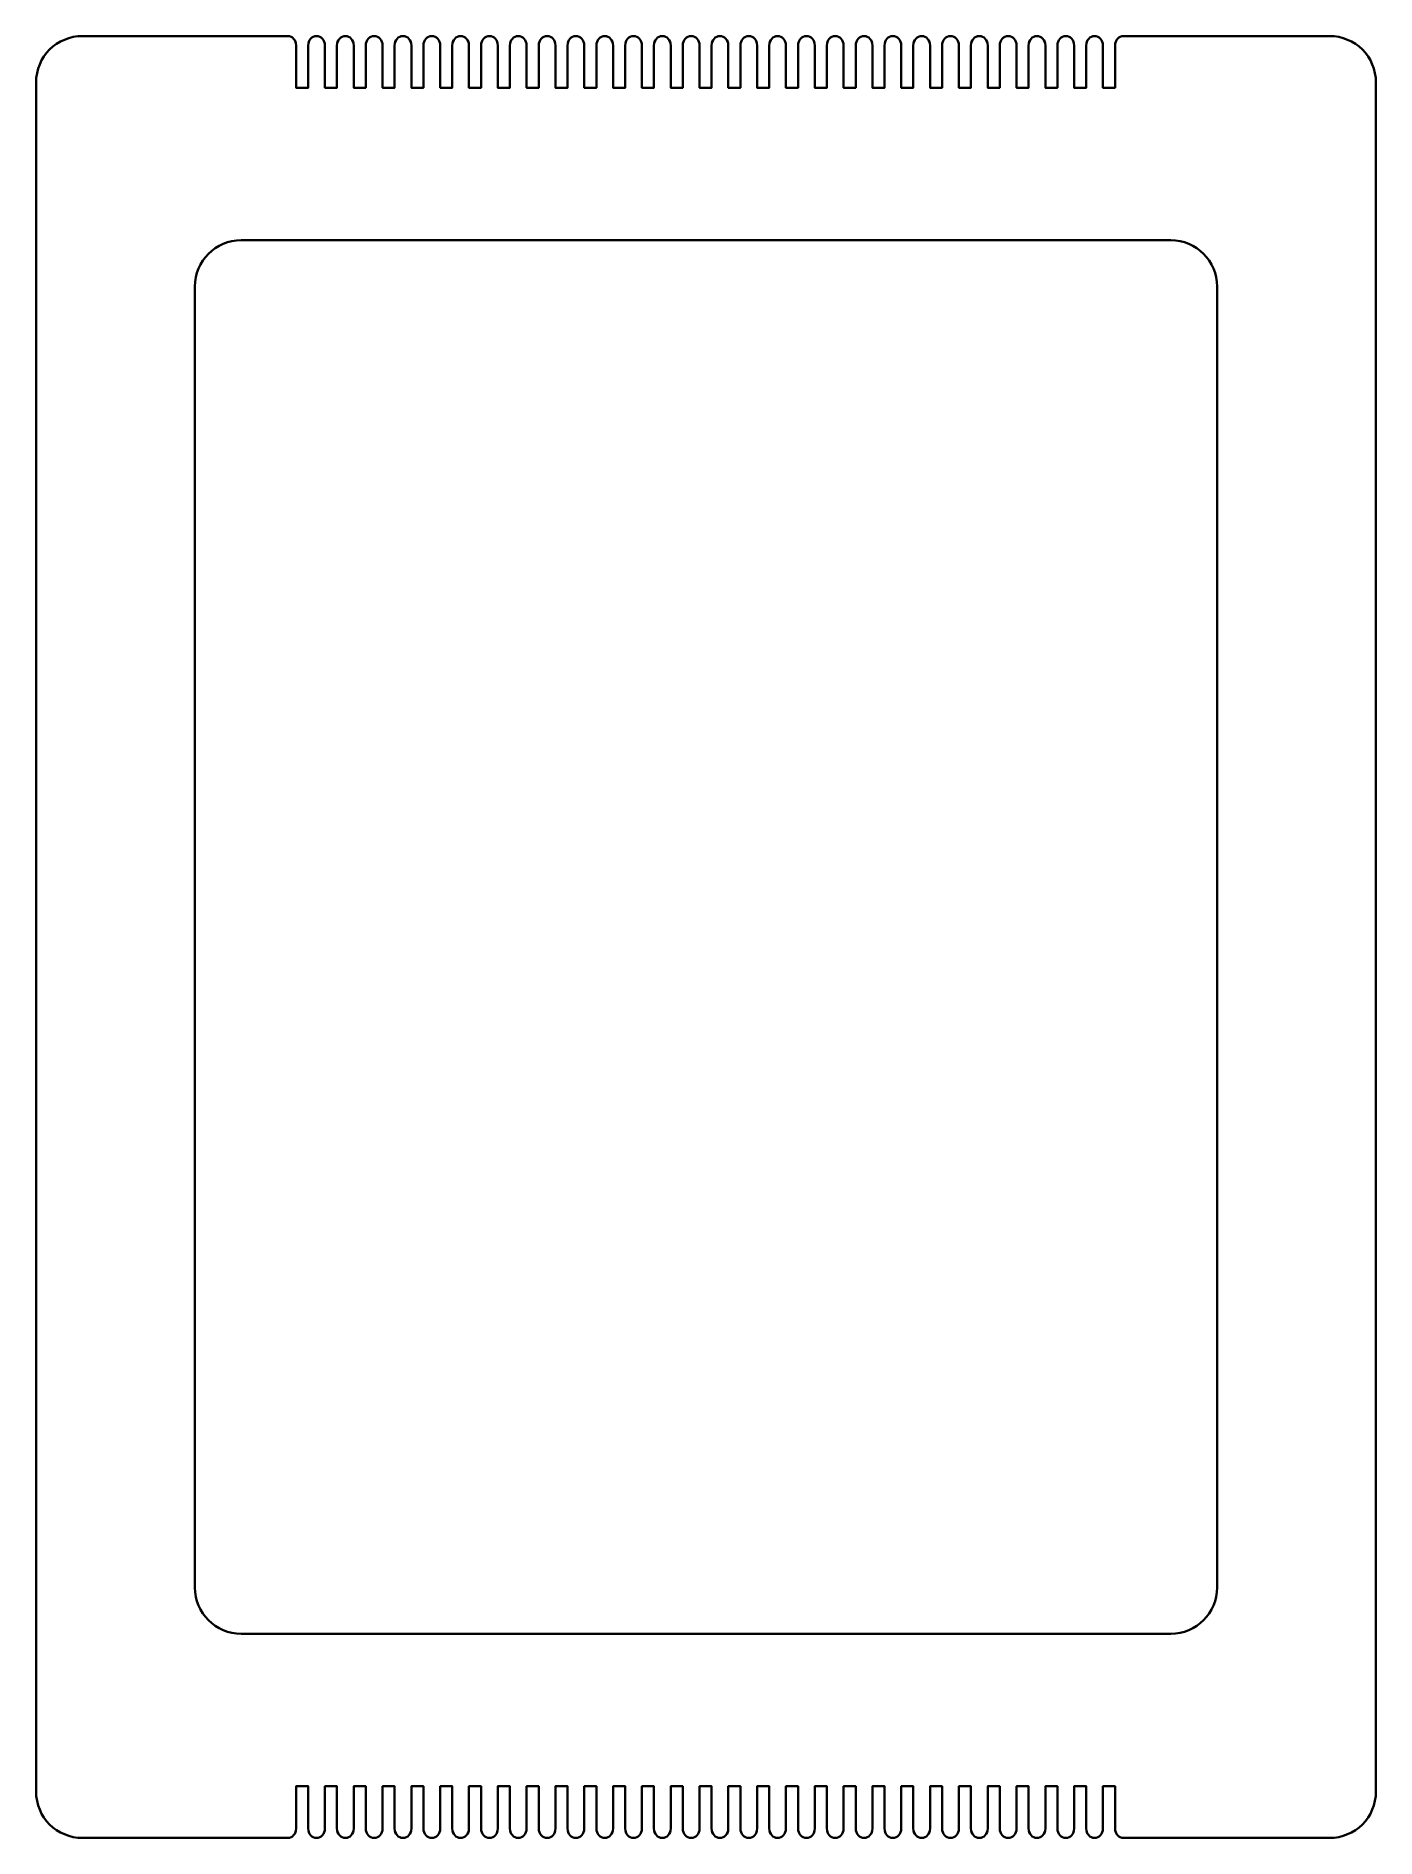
# Model space of a CAD drawing. Header units: inches. Extents: x -96 to 312, y -135 to 415.
import ezdxf

# ---------------------------------------------------------------- set-up
doc = ezdxf.new("R2010")
doc.units = ezdxf.units.IN
doc.header["$MEASUREMENT"] = 0
doc.layers.add('Layer_1', color=7, linetype='Continuous')

msp = doc.modelspace()

# ---------------------------------------------------------------- linework, layer by layer
at = {"layer": 'Layer_1', "color": 4, "lineweight": 35, "true_color": 0x00ffff}
for points, knots in [([(298.09, 414.6), (298.09, 414.6), (235.48, 414.6), (235.48, 414.6), (235.48, 414.6), (235.25, 414.6), (235.25, 414.6), (233.83, 414.6), (232.7, 413.33), (232.7, 411.76), (232.7, 411.76), (232.7, 398.83), (232.7, 398.83), (232.7, 398.83), (229.01, 398.83), (229.01, 398.83), (229.01, 398.83), (229.01, 411.76), (229.01, 411.76), (229.01, 413.33), (227.87, 414.6), (226.46, 414.6), (225.05, 414.6), (223.91, 413.33), (223.91, 411.76), (223.91, 411.76), (223.91, 398.83), (223.91, 398.83), (223.91, 398.83), (220.22, 398.83), (220.22, 398.83), (220.22, 398.83), (220.22, 411.76), (220.22, 411.76), (220.22, 413.33), (219.08, 414.6), (217.67, 414.6), (216.26, 414.6), (215.12, 413.33), (215.12, 411.76), (215.12, 411.76), (215.12, 398.83), (215.12, 398.83), (215.12, 398.83), (211.44, 398.83), (211.44, 398.83), (211.44, 398.83), (211.44, 411.76), (211.44, 411.76), (211.44, 413.33), (210.3, 414.6), (208.88, 414.6), (207.47, 414.6), (206.33, 413.33), (206.33, 411.76), (206.33, 411.76), (206.33, 398.83), (206.33, 398.83), (206.33, 398.83), (202.65, 398.83), (202.65, 398.83), (202.65, 398.83), (202.65, 411.76), (202.65, 411.76), (202.65, 413.33), (201.51, 414.6), (200.09, 414.6), (198.68, 414.6), (197.54, 413.33), (197.54, 411.76), (197.54, 411.76), (197.54, 398.83), (197.54, 398.83), (197.54, 398.83), (193.86, 398.83), (193.86, 398.83), (193.86, 398.83), (193.86, 411.76), (193.86, 411.76), (193.86, 413.33), (192.72, 414.6), (191.31, 414.6), (189.89, 414.6), (188.76, 413.33), (188.76, 411.76), (188.76, 411.76), (188.76, 398.83), (188.76, 398.83), (188.76, 398.83), (185.07, 398.83), (185.07, 398.83), (185.07, 398.83), (185.07, 411.76), (185.07, 411.76), (185.07, 413.33), (183.93, 414.6), (182.52, 414.6), (181.11, 414.6), (179.97, 413.33), (179.97, 411.76), (179.97, 411.76), (179.97, 398.83), (179.97, 398.83), (179.97, 398.83), (176.28, 398.83), (176.28, 398.83), (176.28, 398.83), (176.28, 411.76), (176.28, 411.76), (176.28, 413.33), (175.14, 414.6), (173.73, 414.6), (172.32, 414.6), (171.18, 413.33), (171.18, 411.76), (171.18, 411.76), (171.18, 398.83), (171.18, 398.83), (171.18, 398.83), (167.49, 398.83), (167.49, 398.83), (167.49, 398.83), (167.49, 411.76), (167.49, 411.76), (167.49, 413.33), (166.36, 414.6), (164.94, 414.6), (163.53, 414.6), (162.39, 413.33), (162.39, 411.76), (162.39, 411.76), (162.39, 398.83), (162.39, 398.83), (162.39, 398.83), (158.71, 398.83), (158.71, 398.83), (158.71, 398.83), (158.71, 411.76), (158.71, 411.76), (158.71, 413.33), (157.57, 414.6), (156.15, 414.6), (154.74, 414.6), (153.6, 413.33), (153.6, 411.76), (153.6, 411.76), (153.6, 398.83), (153.6, 398.83), (153.6, 398.83), (149.92, 398.83), (149.92, 398.83), (149.92, 398.83), (149.92, 411.76), (149.92, 411.76), (149.92, 413.33), (148.78, 414.6), (147.37, 414.6), (145.95, 414.6), (144.81, 413.33), (144.81, 411.76), (144.81, 411.76), (144.81, 398.83), (144.81, 398.83), (144.81, 398.83), (141.13, 398.83), (141.13, 398.83), (141.13, 398.83), (141.13, 411.76), (141.13, 411.76), (141.13, 413.33), (139.99, 414.6), (138.58, 414.6), (137.16, 414.6), (136.03, 413.33), (136.03, 411.76), (136.03, 411.76), (136.03, 398.83), (136.03, 398.83), (136.03, 398.83), (132.34, 398.83), (132.34, 398.83), (132.34, 398.83), (132.34, 411.76), (132.34, 411.76), (132.34, 413.33), (131.2, 414.6), (129.79, 414.6), (128.38, 414.6), (127.24, 413.33), (127.24, 411.76), (127.24, 411.76), (127.24, 398.83), (127.24, 398.83), (127.24, 398.83), (123.55, 398.83), (123.55, 398.83), (123.55, 398.83), (123.55, 411.76), (123.55, 411.76), (123.55, 413.33), (122.42, 414.6), (121, 414.6), (119.59, 414.6), (118.45, 413.33), (118.45, 411.76), (118.45, 411.76), (118.45, 398.83), (118.45, 398.83), (118.45, 398.83), (114.76, 398.83), (114.76, 398.83), (114.76, 398.83), (114.76, 411.76), (114.76, 411.76), (114.76, 413.33), (113.63, 414.6), (112.21, 414.6), (110.8, 414.6), (109.66, 413.33), (109.66, 411.76), (109.66, 411.76), (109.66, 398.83), (109.66, 398.83), (109.66, 398.83), (105.98, 398.83), (105.98, 398.83), (105.98, 398.83), (105.98, 411.76), (105.98, 411.76), (105.98, 413.33), (104.84, 414.6), (103.43, 414.6), (102.01, 414.6), (100.87, 413.33), (100.87, 411.76), (100.87, 411.76), (100.87, 398.83), (100.87, 398.83), (100.87, 398.83), (97.19, 398.83), (97.19, 398.83), (97.19, 398.83), (97.19, 411.76), (97.19, 411.76), (97.19, 413.33), (96.05, 414.6), (94.64, 414.6), (93.22, 414.6), (92.09, 413.33), (92.09, 411.76), (92.09, 411.76), (92.09, 398.83), (92.09, 398.83), (92.09, 398.83), (88.4, 398.83), (88.4, 398.83), (88.4, 398.83), (88.4, 411.76), (88.4, 411.76), (88.4, 413.33), (87.26, 414.6), (85.85, 414.6), (84.44, 414.6), (83.3, 413.33), (83.3, 411.76), (83.3, 411.76), (83.3, 398.83), (83.3, 398.83), (83.3, 398.83), (79.61, 398.83), (79.61, 398.83), (79.61, 398.83), (79.61, 411.76), (79.61, 411.76), (79.61, 413.33), (78.47, 414.6), (77.06, 414.6), (75.65, 414.6), (74.51, 413.33), (74.51, 411.76), (74.51, 411.76), (74.51, 398.83), (74.51, 398.83), (74.51, 398.83), (70.82, 398.83), (70.82, 398.83), (70.82, 398.83), (70.82, 411.76), (70.82, 411.76), (70.82, 413.33), (69.69, 414.6), (68.27, 414.6), (66.86, 414.6), (65.72, 413.33), (65.72, 411.76), (65.72, 411.76), (65.72, 398.83), (65.72, 398.83), (65.72, 398.83), (62.04, 398.83), (62.04, 398.83), (62.04, 398.83), (62.04, 411.76), (62.04, 411.76), (62.04, 413.33), (60.9, 414.6), (59.48, 414.6), (58.07, 414.6), (56.93, 413.33), (56.93, 411.76), (56.93, 411.76), (56.93, 398.83), (56.93, 398.83), (56.93, 398.83), (53.25, 398.83), (53.25, 398.83), (53.25, 398.83), (53.25, 411.76), (53.25, 411.76), (53.25, 413.33), (52.11, 414.6), (50.7, 414.6), (49.28, 414.6), (48.14, 413.33), (48.14, 411.76), (48.14, 411.76), (48.14, 398.83), (48.14, 398.83), (48.14, 398.83), (44.46, 398.83), (44.46, 398.83), (44.46, 398.83), (44.46, 411.76), (44.46, 411.76), (44.46, 413.33), (43.32, 414.6), (41.91, 414.6), (40.5, 414.6), (39.36, 413.33), (39.36, 411.76), (39.36, 411.76), (39.36, 398.83), (39.36, 398.83), (39.36, 398.83), (35.67, 398.83), (35.67, 398.83), (35.67, 398.83), (35.67, 411.76), (35.67, 411.76), (35.67, 413.33), (34.53, 414.6), (33.12, 414.6), (31.71, 414.6), (30.57, 413.33), (30.57, 411.76), (30.57, 411.76), (30.57, 398.83), (30.57, 398.83), (30.57, 398.83), (26.88, 398.83), (26.88, 398.83), (26.88, 398.83), (26.88, 411.76), (26.88, 411.76), (26.88, 413.33), (25.75, 414.6), (24.33, 414.6), (22.92, 414.6), (21.78, 413.33), (21.78, 411.76), (21.78, 411.76), (21.78, 398.83), (21.78, 398.83), (21.78, 398.83), (18.09, 398.83), (18.09, 398.83), (18.09, 398.83), (18.09, 411.76), (18.09, 411.76), (18.09, 413.33), (16.96, 414.6), (15.54, 414.6), (14.13, 414.6), (12.99, 413.33), (12.99, 411.76), (12.99, 411.76), (12.99, 398.83), (12.99, 398.83), (12.99, 398.83), (9.31, 398.83), (9.31, 398.83), (9.31, 398.83), (9.31, 411.76), (9.31, 411.76), (9.31, 413.33), (8.17, 414.6), (6.76, 414.6), (5.34, 414.6), (4.2, 413.33), (4.2, 411.76), (4.2, 411.76), (4.2, 398.83), (4.2, 398.83), (4.2, 398.83), (0.52, 398.83), (0.52, 398.83), (0.52, 398.83), (0.52, 411.76), (0.52, 411.76), (0.52, 413.33), (-0.62, 414.6), (-2.03, 414.6), (-3.45, 414.6), (-4.59, 413.33), (-4.59, 411.76), (-4.59, 411.76), (-4.59, 398.83), (-4.59, 398.83), (-4.59, 398.83), (-8.27, 398.83), (-8.27, 398.83), (-8.27, 398.83), (-8.27, 411.76), (-8.27, 411.76), (-8.27, 413.33), (-9.41, 414.6), (-10.82, 414.6), (-12.23, 414.6), (-13.37, 413.33), (-13.37, 411.76), (-13.37, 411.76), (-13.37, 398.83), (-13.37, 398.83), (-13.37, 398.83), (-17.06, 398.83), (-17.06, 398.83), (-17.06, 398.83), (-17.06, 411.76), (-17.06, 411.76), (-17.06, 413.33), (-18.19, 414.6), (-19.61, 414.6), (-19.61, 414.6), (-82.19, 414.6), (-82.19, 414.6), (-90.04, 414.6), (-96.36, 408.28), (-96.36, 400.43), (-96.36, 400.43), (-96.36, -121.02), (-96.36, -121.02), (-96.36, -128.88), (-90.04, -135.2), (-82.19, -135.2), (-82.19, -135.2), (-19.61, -135.2), (-19.61, -135.2), (-18.19, -135.2), (-17.06, -133.93), (-17.06, -132.36), (-17.06, -132.36), (-17.06, -119.43), (-17.06, -119.43), (-17.06, -119.43), (-13.37, -119.43), (-13.37, -119.43), (-13.37, -119.43), (-13.37, -132.36), (-13.37, -132.36), (-13.37, -133.93), (-12.23, -135.2), (-10.82, -135.2), (-9.41, -135.2), (-8.27, -133.93), (-8.27, -132.36), (-8.27, -132.36), (-8.27, -119.43), (-8.27, -119.43), (-8.27, -119.43), (-4.59, -119.43), (-4.59, -119.43), (-4.59, -119.43), (-4.59, -132.36), (-4.59, -132.36), (-4.59, -133.93), (-3.45, -135.2), (-2.03, -135.2), (-0.62, -135.2), (0.52, -133.93), (0.52, -132.36), (0.52, -132.36), (0.52, -119.43), (0.52, -119.43), (0.52, -119.43), (4.2, -119.43), (4.2, -119.43), (4.2, -119.43), (4.2, -132.36), (4.2, -132.36), (4.2, -133.93), (5.34, -135.2), (6.76, -135.2), (8.17, -135.2), (9.31, -133.93), (9.31, -132.36), (9.31, -132.36), (9.31, -119.43), (9.31, -119.43), (9.31, -119.43), (12.99, -119.43), (12.99, -119.43), (12.99, -119.43), (12.99, -132.36), (12.99, -132.36), (12.99, -133.93), (14.13, -135.2), (15.54, -135.2), (16.96, -135.2), (18.09, -133.93), (18.09, -132.36), (18.09, -132.36), (18.09, -119.43), (18.09, -119.43), (18.09, -119.43), (21.78, -119.43), (21.78, -119.43), (21.78, -119.43), (21.78, -132.36), (21.78, -132.36), (21.78, -133.93), (22.92, -135.2), (24.33, -135.2), (25.75, -135.2), (26.88, -133.93), (26.88, -132.36), (26.88, -132.36), (26.88, -119.43), (26.88, -119.43), (26.88, -119.43), (30.57, -119.43), (30.57, -119.43), (30.57, -119.43), (30.57, -132.36), (30.57, -132.36), (30.57, -133.93), (31.71, -135.2), (33.12, -135.2), (34.53, -135.2), (35.67, -133.93), (35.67, -132.36), (35.67, -132.36), (35.67, -119.43), (35.67, -119.43), (35.67, -119.43), (39.36, -119.43), (39.36, -119.43), (39.36, -119.43), (39.36, -132.36), (39.36, -132.36), (39.36, -133.93), (40.5, -135.2), (41.91, -135.2), (43.32, -135.2), (44.46, -133.93), (44.46, -132.36), (44.46, -132.36), (44.46, -119.43), (44.46, -119.43), (44.46, -119.43), (48.14, -119.43), (48.14, -119.43), (48.14, -119.43), (48.14, -132.36), (48.14, -132.36), (48.14, -133.93), (49.28, -135.2), (50.7, -135.2), (52.11, -135.2), (53.25, -133.93), (53.25, -132.36), (53.25, -132.36), (53.25, -119.43), (53.25, -119.43), (53.25, -119.43), (56.93, -119.43), (56.93, -119.43), (56.93, -119.43), (56.93, -132.36), (56.93, -132.36), (56.93, -133.93), (58.07, -135.2), (59.48, -135.2), (60.9, -135.2), (62.04, -133.93), (62.04, -132.36), (62.04, -132.36), (62.04, -119.43), (62.04, -119.43), (62.04, -119.43), (65.72, -119.43), (65.72, -119.43), (65.72, -119.43), (65.72, -132.36), (65.72, -132.36), (65.72, -133.93), (66.86, -135.2), (68.27, -135.2), (69.69, -135.2), (70.82, -133.93), (70.82, -132.36), (70.82, -132.36), (70.82, -119.43), (70.82, -119.43), (70.82, -119.43), (74.51, -119.43), (74.51, -119.43), (74.51, -119.43), (74.51, -132.36), (74.51, -132.36), (74.51, -133.93), (75.65, -135.2), (77.06, -135.2), (78.47, -135.2), (79.61, -133.93), (79.61, -132.36), (79.61, -132.36), (79.61, -119.43), (79.61, -119.43), (79.61, -119.43), (83.3, -119.43), (83.3, -119.43), (83.3, -119.43), (83.3, -132.36), (83.3, -132.36), (83.3, -133.93), (84.44, -135.2), (85.85, -135.2), (87.26, -135.2), (88.4, -133.93), (88.4, -132.36), (88.4, -132.36), (88.4, -119.43), (88.4, -119.43), (88.4, -119.43), (92.09, -119.43), (92.09, -119.43), (92.09, -119.43), (92.09, -132.36), (92.09, -132.36), (92.09, -133.93), (93.22, -135.2), (94.64, -135.2), (96.05, -135.2), (97.19, -133.93), (97.19, -132.36), (97.19, -132.36), (97.19, -119.43), (97.19, -119.43), (97.19, -119.43), (100.87, -119.43), (100.87, -119.43), (100.87, -119.43), (100.87, -132.36), (100.87, -132.36), (100.87, -133.93), (102.01, -135.2), (103.43, -135.2), (104.84, -135.2), (105.98, -133.93), (105.98, -132.36), (105.98, -132.36), (105.98, -119.43), (105.98, -119.43), (105.98, -119.43), (109.66, -119.43), (109.66, -119.43), (109.66, -119.43), (109.66, -132.36), (109.66, -132.36), (109.66, -133.93), (110.8, -135.2), (112.21, -135.2), (113.63, -135.2), (114.76, -133.93), (114.76, -132.36), (114.76, -132.36), (114.76, -119.43), (114.76, -119.43), (114.76, -119.43), (118.45, -119.43), (118.45, -119.43), (118.45, -119.43), (118.45, -132.36), (118.45, -132.36), (118.45, -133.93), (119.59, -135.2), (121, -135.2), (122.42, -135.2), (123.55, -133.93), (123.55, -132.36), (123.55, -132.36), (123.55, -119.43), (123.55, -119.43), (123.55, -119.43), (127.24, -119.43), (127.24, -119.43), (127.24, -119.43), (127.24, -132.36), (127.24, -132.36), (127.24, -133.93), (128.38, -135.2), (129.79, -135.2), (131.2, -135.2), (132.34, -133.93), (132.34, -132.36), (132.34, -132.36), (132.34, -119.43), (132.34, -119.43), (132.34, -119.43), (136.03, -119.43), (136.03, -119.43), (136.03, -119.43), (136.03, -132.36), (136.03, -132.36), (136.03, -133.93), (137.16, -135.2), (138.58, -135.2), (139.99, -135.2), (141.13, -133.93), (141.13, -132.36), (141.13, -132.36), (141.13, -119.43), (141.13, -119.43), (141.13, -119.43), (144.81, -119.43), (144.81, -119.43), (144.81, -119.43), (144.81, -132.36), (144.81, -132.36), (144.81, -133.93), (145.95, -135.2), (147.37, -135.2), (148.78, -135.2), (149.92, -133.93), (149.92, -132.36), (149.92, -132.36), (149.92, -119.43), (149.92, -119.43), (149.92, -119.43), (153.6, -119.43), (153.6, -119.43), (153.6, -119.43), (153.6, -132.36), (153.6, -132.36), (153.6, -133.93), (154.74, -135.2), (156.15, -135.2), (157.57, -135.2), (158.71, -133.93), (158.71, -132.36), (158.71, -132.36), (158.71, -119.43), (158.71, -119.43), (158.71, -119.43), (162.39, -119.43), (162.39, -119.43), (162.39, -119.43), (162.39, -132.36), (162.39, -132.36), (162.39, -133.93), (163.53, -135.2), (164.94, -135.2), (166.36, -135.2), (167.49, -133.93), (167.49, -132.36), (167.49, -132.36), (167.49, -119.43), (167.49, -119.43), (167.49, -119.43), (171.18, -119.43), (171.18, -119.43), (171.18, -119.43), (171.18, -132.36), (171.18, -132.36), (171.18, -133.93), (172.32, -135.2), (173.73, -135.2), (175.14, -135.2), (176.28, -133.93), (176.28, -132.36), (176.28, -132.36), (176.28, -119.43), (176.28, -119.43), (176.28, -119.43), (179.97, -119.43), (179.97, -119.43), (179.97, -119.43), (179.97, -132.36), (179.97, -132.36), (179.97, -133.93), (181.11, -135.2), (182.52, -135.2), (183.93, -135.2), (185.07, -133.93), (185.07, -132.36), (185.07, -132.36), (185.07, -119.43), (185.07, -119.43), (185.07, -119.43), (188.76, -119.43), (188.76, -119.43), (188.76, -119.43), (188.76, -132.36), (188.76, -132.36), (188.76, -133.93), (189.89, -135.2), (191.31, -135.2), (192.72, -135.2), (193.86, -133.93), (193.86, -132.36), (193.86, -132.36), (193.86, -119.43), (193.86, -119.43), (193.86, -119.43), (197.54, -119.43), (197.54, -119.43), (197.54, -119.43), (197.54, -132.36), (197.54, -132.36), (197.54, -133.93), (198.68, -135.2), (200.09, -135.2), (201.51, -135.2), (202.65, -133.93), (202.65, -132.36), (202.65, -132.36), (202.65, -119.43), (202.65, -119.43), (202.65, -119.43), (206.33, -119.43), (206.33, -119.43), (206.33, -119.43), (206.33, -132.36), (206.33, -132.36), (206.33, -133.93), (207.47, -135.2), (208.88, -135.2), (210.3, -135.2), (211.44, -133.93), (211.44, -132.36), (211.44, -132.36), (211.44, -119.43), (211.44, -119.43), (211.44, -119.43), (215.12, -119.43), (215.12, -119.43), (215.12, -119.43), (215.12, -132.36), (215.12, -132.36), (215.12, -133.93), (216.26, -135.2), (217.67, -135.2), (219.08, -135.2), (220.22, -133.93), (220.22, -132.36), (220.22, -132.36), (220.22, -119.43), (220.22, -119.43), (220.22, -119.43), (223.91, -119.43), (223.91, -119.43), (223.91, -119.43), (223.91, -132.36), (223.91, -132.36), (223.91, -133.93), (225.05, -135.2), (226.46, -135.2), (227.87, -135.2), (229.01, -133.93), (229.01, -132.36), (229.01, -132.36), (229.01, -119.43), (229.01, -119.43), (229.01, -119.43), (232.7, -119.43), (232.7, -119.43), (232.7, -119.43), (232.7, -132.36), (232.7, -132.36), (232.7, -133.93), (233.83, -135.2), (235.25, -135.2), (235.25, -135.2), (235.48, -135.19), (235.48, -135.19), (235.48, -135.19), (298.09, -135.2), (298.09, -135.2), (305.94, -135.2), (312.26, -128.88), (312.26, -121.02), (312.26, -121.02), (312.26, 400.43), (312.26, 400.43), (312.26, 408.28), (305.94, 414.6), (298.09, 414.6)], [0, 0, 0, 0, 1, 1, 1, 2, 2, 2, 3, 3, 3, 4, 4, 4, 5, 5, 5, 6, 6, 6, 7, 7, 7, 8, 8, 8, 9, 9, 9, 10, 10, 10, 11, 11, 11, 12, 12, 12, 13, 13, 13, 14, 14, 14, 15, 15, 15, 16, 16, 16, 17, 17, 17, 18, 18, 18, 19, 19, 19, 20, 20, 20, 21, 21, 21, 22, 22, 22, 23, 23, 23, 24, 24, 24, 25, 25, 25, 26, 26, 26, 27, 27, 27, 28, 28, 28, 29, 29, 29, 30, 30, 30, 31, 31, 31, 32, 32, 32, 33, 33, 33, 34, 34, 34, 35, 35, 35, 36, 36, 36, 37, 37, 37, 38, 38, 38, 39, 39, 39, 40, 40, 40, 41, 41, 41, 42, 42, 42, 43, 43, 43, 44, 44, 44, 45, 45, 45, 46, 46, 46, 47, 47, 47, 48, 48, 48, 49, 49, 49, 50, 50, 50, 51, 51, 51, 52, 52, 52, 53, 53, 53, 54, 54, 54, 55, 55, 55, 56, 56, 56, 57, 57, 57, 58, 58, 58, 59, 59, 59, 60, 60, 60, 61, 61, 61, 62, 62, 62, 63, 63, 63, 64, 64, 64, 65, 65, 65, 66, 66, 66, 67, 67, 67, 68, 68, 68, 69, 69, 69, 70, 70, 70, 71, 71, 71, 72, 72, 72, 73, 73, 73, 74, 74, 74, 75, 75, 75, 76, 76, 76, 77, 77, 77, 78, 78, 78, 79, 79, 79, 80, 80, 80, 81, 81, 81, 82, 82, 82, 83, 83, 83, 84, 84, 84, 85, 85, 85, 86, 86, 86, 87, 87, 87, 88, 88, 88, 89, 89, 89, 90, 90, 90, 91, 91, 91, 92, 92, 92, 93, 93, 93, 94, 94, 94, 95, 95, 95, 96, 96, 96, 97, 97, 97, 98, 98, 98, 99, 99, 99, 100, 100, 100, 101, 101, 101, 102, 102, 102, 103, 103, 103, 104, 104, 104, 105, 105, 105, 106, 106, 106, 107, 107, 107, 108, 108, 108, 109, 109, 109, 110, 110, 110, 111, 111, 111, 112, 112, 112, 113, 113, 113, 114, 114, 114, 115, 115, 115, 116, 116, 116, 117, 117, 117, 118, 118, 118, 119, 119, 119, 120, 120, 120, 121, 121, 121, 122, 122, 122, 123, 123, 123, 124, 124, 124, 125, 125, 125, 126, 126, 126, 127, 127, 127, 128, 128, 128, 129, 129, 129, 130, 130, 130, 131, 131, 131, 132, 132, 132, 133, 133, 133, 134, 134, 134, 135, 135, 135, 136, 136, 136, 137, 137, 137, 138, 138, 138, 139, 139, 139, 140, 140, 140, 141, 141, 141, 142, 142, 142, 143, 143, 143, 144, 144, 144, 145, 145, 145, 146, 146, 146, 147, 147, 147, 148, 148, 148, 149, 149, 149, 150, 150, 150, 151, 151, 151, 152, 152, 152, 153, 153, 153, 154, 154, 154, 155, 155, 155, 156, 156, 156, 157, 157, 157, 158, 158, 158, 159, 159, 159, 160, 160, 160, 161, 161, 161, 162, 162, 162, 163, 163, 163, 164, 164, 164, 165, 165, 165, 166, 166, 166, 167, 167, 167, 168, 168, 168, 169, 169, 169, 170, 170, 170, 171, 171, 171, 172, 172, 172, 173, 173, 173, 174, 174, 174, 175, 175, 175, 176, 176, 176, 177, 177, 177, 178, 178, 178, 179, 179, 179, 180, 180, 180, 181, 181, 181, 182, 182, 182, 183, 183, 183, 184, 184, 184, 185, 185, 185, 186, 186, 186, 187, 187, 187, 188, 188, 188, 189, 189, 189, 190, 190, 190, 191, 191, 191, 192, 192, 192, 193, 193, 193, 194, 194, 194, 195, 195, 195, 196, 196, 196, 197, 197, 197, 198, 198, 198, 199, 199, 199, 200, 200, 200, 201, 201, 201, 202, 202, 202, 203, 203, 203, 204, 204, 204, 205, 205, 205, 206, 206, 206, 207, 207, 207, 208, 208, 208, 209, 209, 209, 210, 210, 210, 211, 211, 211, 212, 212, 212, 213, 213, 213, 214, 214, 214, 215, 215, 215, 216, 216, 216, 217, 217, 217, 218, 218, 218, 219, 219, 219, 220, 220, 220, 221, 221, 221, 222, 222, 222, 223, 223, 223, 224, 224, 224, 225, 225, 225, 226, 226, 226, 227, 227, 227, 228, 228, 228, 229, 229, 229, 230, 230, 230, 231, 231, 231, 232, 232, 232, 233, 233, 233, 234, 234, 234, 235, 235, 235, 236, 236, 236, 237, 237, 237, 238, 238, 238, 239, 239, 239, 240, 240, 240, 241, 241, 241, 242, 242, 242, 243, 243, 243, 244, 244, 244, 245, 245, 245, 246, 246, 246, 247, 247, 247, 248, 248, 248, 249, 249, 249, 250, 250, 250, 251, 251, 251, 252, 252, 252, 253, 253, 253, 254, 254, 254, 255, 255, 255, 256, 256, 256, 257, 257, 257, 258, 258, 258, 259, 259, 259, 260, 260, 260, 261, 261, 261, 262, 262, 262, 263, 263, 263, 264, 264, 264, 265, 265, 265, 266, 266, 266, 267, 267, 267, 268, 268, 268, 269, 269, 269, 270, 270, 270, 271, 271, 271, 272, 272, 272, 273, 273, 273, 274, 274, 274, 275, 275, 275, 276, 276, 276, 277, 277, 277, 278, 278, 278, 279, 279, 279, 280, 280, 280, 281, 281, 281, 282, 282, 282, 283, 283, 283, 284, 284, 284, 285, 285, 285, 286, 286, 286, 287, 287, 287, 288, 288, 288, 289, 289, 289, 290, 290, 290, 291, 291, 291, 292, 292, 292, 293, 293, 293, 294, 294, 294, 295, 295, 295, 296, 296, 296, 297, 297, 297, 298, 298, 298, 299, 299, 299, 300, 300, 300, 301, 301, 301, 302, 302, 302, 302]), ([(263.86, -58.73), (263.86, -66.58), (257.53, -72.9), (249.68, -72.9), (249.68, -72.9), (-33.78, -72.9), (-33.78, -72.9), (-41.63, -72.9), (-47.96, -66.58), (-47.96, -58.73), (-47.96, -58.73), (-47.96, 338.13), (-47.96, 338.13), (-47.96, 345.98), (-41.63, 352.3), (-33.78, 352.3), (-33.78, 352.3), (249.68, 352.3), (249.68, 352.3), (257.53, 352.3), (263.86, 345.98), (263.86, 338.13), (263.86, 338.13), (263.86, -58.73), (263.86, -58.73)], [0, 0, 0, 0, 1, 1, 1, 2, 2, 2, 3, 3, 3, 4, 4, 4, 5, 5, 5, 6, 6, 6, 7, 7, 7, 8, 8, 8, 8])]:
    msp.add_open_spline(points, degree=3, knots=knots, dxfattribs=at)

doc.saveas('drawing.dxf')
